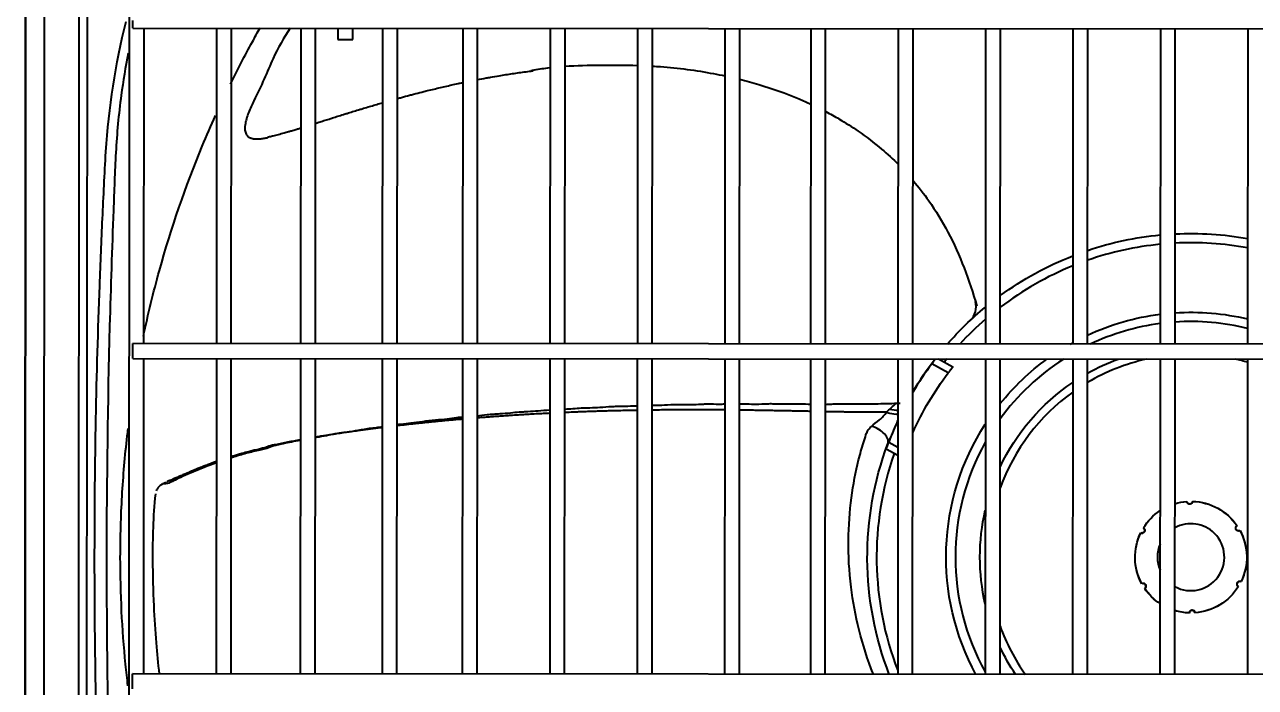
# Model space of a CAD drawing. Extents: x 58467 to 79089, y -33726 to -17391.
# Drawn here: x 78372.47 to 78405.56, y -20547.14 to -20529.32 of the extents above; entities that cross this region are included whole.
import ezdxf

# ---------------------------------------------------------------- set-up
doc = ezdxf.new("R2010")
doc.units = 0
doc.header["$LTSCALE"] = 100
doc.layers.add('+ENTE-ST-DOSEME USTU KONDDRENAJ', color=110, linetype='DOSEMEUSTUKONDENSDRENAJ_LINE', lineweight=40)
doc.linetypes.add('DOSEMEUSTUKONDENSDRENAJ_LINE', pattern='A,300,-40,["CD",Standard,S=15,R=0,X=-35,Y=-7.5],0', length=340)

# ---------------------------------------------------------------- blocks, each defined once
blk = doc.blocks.new('4. KAT')
at = {"color": 3}
for p, q in [((54063.06, -33274.579, -3.339), (54063.102, -33206.528, -3.339)), ((54063.102, -33206.574, -3.339), (54063.06, -33274.579, -3.339)), ((54063.102, -33206.574, -3.339), (54063.06, -33274.579, -3.339)), ((54063.601, -33206.528, -3.339), (54063.56, -33274.58, -3.339)), ((54064.504, -33268.145, -3.339), (54064.534, -33219.089, -3.339)), ((54064.746, -33219.177, -3.339), (54064.716, -33267.993, -3.339)), ((54065.879, -33220.922, -3.339), (54065.851, -33266.314, -3.339)), ((54065.973, -33230.5, -3.339), (54065.973, -33230.3, -3.339)), ((54065.973, -33230.5, -3.339), (54184.335, -33230.572, -3.339)), ((54066.268, -33238.98, -3.339), (54066.273, -33230.5, -3.339)), ((54068.222, -33230.502, -3.339), (54068.217, -33238.981, -3.339)), ((54068.617, -33238.981, -3.339), (54068.622, -33230.502, -3.339)), ((54070.482, -33230.503, -3.339), (54070.476, -33238.982, -3.339)), ((54070.876, -33238.982, -3.339), (54070.881, -33230.503, -3.339)), ((54071.481, -33230.503, -3.339), (54071.481, -33230.803, -3.339)), ((54071.881, -33230.804, -3.339), (54071.881, -33230.504, -3.339)), ((54072.681, -33230.505, -3.339), (54072.676, -33238.983, -3.339)), ((54073.076, -33238.984, -3.339), (54073.081, -33230.505, -3.339)), ((54074.838, -33230.506, -3.339), (54074.832, -33238.985, -3.339)), ((54075.232, -33238.985, -3.339), (54075.238, -33230.506, -3.339)), ((54077.187, -33230.507, -3.339), (54077.182, -33238.986, -3.339)), ((54077.582, -33238.986, -3.339), (54077.587, -33230.508, -3.339)), ((54079.537, -33230.509, -3.339), (54079.532, -33238.988, -3.339)), ((54079.932, -33238.988, -3.339), (54079.937, -33230.509, -3.339)), ((54081.886, -33230.51, -3.339), (54081.881, -33238.989, -3.339)), ((54082.281, -33238.989, -3.339), (54082.286, -33230.511, -3.339)), ((54084.193, -33230.512, -3.339), (54084.188, -33238.99, -3.339)), ((54084.588, -33238.991, -3.339), (54084.593, -33230.512, -3.339)), ((54086.543, -33230.513, -3.339), (54086.538, -33238.992, -3.339)), ((54086.938, -33238.992, -3.339), (54086.943, -33230.513, -3.339)), ((54088.892, -33230.515, -3.339), (54088.887, -33238.993, -3.339)), ((54089.287, -33238.993, -3.339), (54089.292, -33230.515, -3.339)), ((54091.242, -33230.516, -3.339), (54091.237, -33238.995, -3.339)), ((54091.637, -33238.995, -3.339), (54091.642, -33230.516, -3.339)), ((54093.592, -33230.517, -3.339), (54093.586, -33238.996, -3.339)), ((54093.986, -33238.996, -3.339), (54093.992, -33230.518, -3.339)), ((54095.941, -33230.519, -3.339), (54095.936, -33238.998, -3.339)), ((54071.481, -33230.803, -3.339), (54071.881, -33230.804, -3.339)), ((54088.481, -33238.356, -3.339), (54088.501, -33238.338, -3.339)), ((54184.33, -33239.051, -3.339), (54065.967, -33238.979, -3.339)), ((54065.967, -33239.179, -3.339), (54065.967, -33238.979, -3.339)), ((54065.967, -33239.379, -3.339), (54065.967, -33239.179, -3.339)), ((54065.967, -33239.379, -3.339), (54184.33, -33239.451, -3.339)), ((54066.262, -33247.858, -3.339), (54066.267, -33239.379, -3.339)), ((54068.217, -33239.38, -3.339), (54068.212, -33247.859, -3.339)), ((54068.612, -33247.859, -3.339), (54068.617, -33239.38, -3.339)), ((54070.476, -33239.382, -3.339), (54070.471, -33247.86, -3.339)), ((54070.871, -33247.86, -3.339), (54070.876, -33239.382, -3.339)), ((54072.676, -33239.383, -3.339), (54072.67, -33247.861, -3.339)), ((54073.07, -33247.861, -3.339), (54073.076, -33239.384, -3.339)), ((54074.832, -33239.385, -3.339), (54074.827, -33247.862, -3.339)), ((54075.227, -33247.863, -3.339), (54075.232, -33239.385, -3.339)), ((54077.182, -33239.386, -3.339), (54077.177, -33247.864, -3.339)), ((54077.577, -33247.864, -3.339), (54077.582, -33239.386, -3.339)), ((54079.531, -33239.388, -3.339), (54079.526, -33247.865, -3.339)), ((54079.926, -33247.865, -3.339), (54079.931, -33239.388, -3.339)), ((54081.881, -33239.389, -3.339), (54081.876, -33247.867, -3.339)), ((54082.276, -33247.867, -3.339), (54082.281, -33239.389, -3.339)), ((54084.188, -33239.39, -3.339), (54084.183, -33247.868, -3.339)), ((54084.582, -33247.868, -3.339), (54084.588, -33239.391, -3.339)), ((54086.537, -33239.392, -3.339), (54086.532, -33247.869, -3.339)), ((54086.932, -33247.87, -3.339), (54086.937, -33239.392, -3.339)), ((54087.624, -33239.392, -3.339), (54088.014, -33239.606, -3.339)), ((54088.887, -33239.393, -3.339), (54088.882, -33247.871, -3.339)), ((54089.282, -33247.871, -3.339), (54089.287, -33239.393, -3.339)), ((54091.237, -33239.395, -3.339), (54091.231, -33247.872, -3.339)), ((54091.631, -33247.873, -3.339), (54091.637, -33239.395, -3.339)), ((54093.586, -33239.396, -3.339), (54093.581, -33247.874, -3.339)), ((54093.981, -33247.874, -3.339), (54093.986, -33239.396, -3.339)), ((54095.936, -33239.398, -3.339), (54095.931, -33247.875, -3.339)), ((54087.889, -33239.766, -3.339), (54087.446, -33239.522, -3.339)), ((54086.291, -33241.626, -3.339), (54086.536, -33241.76, -3.339)), ((54086.536, -33241.988, -3.339), (54086.221, -33241.815, -3.339)), ((54084.59, -33242.714, -3.339), (54084.586, -33242.713, -3.339)), ((54084.59, -33242.714, -3.339), (54084.586, -33242.713, -3.339)), ((54184.325, -33247.929, -3.339), (54065.962, -33247.857, -3.339)), ((54065.962, -33248.057, -3.339), (54065.962, -33247.857, -3.339)), ((54065.962, -33248.257, -3.339), (54065.962, -33248.057, -3.339))]:
    blk.add_line(p, q, dxfattribs=at)
at = {"color": 3, "extrusion": (0, 0, -1)}
for centre, radius, start, end in [((-54094.413, -33244.719, 3.339), 8.699, 71.4011, 84.5622), ((-54094.413, -33244.719, 3.339), 8.699, 87.203, 100.0977), ((-54094.413, -33244.719, 3.339), 8.699, 53.9052, 68.5987), ((-54094.413, -33244.719, 3.339), 8.699, 41.1747, 50.5713), ((-54094.413, -33244.719, 3.339), 6.582, 65.0486, 82.7843), ((-54094.413, -33244.719, 3.339), 6.582, 86.283, 103.3774), ((-54094.413, -33244.719, 3.339), 6.582, 60.4193, 61.1449), ((-54094.413, -33244.719, 3.339), 8.699, 30.7488, 37.7632), ((-54094.413, -33244.719, 3.339), 6.582, 38.8361, 53.9955), ((-54094.413, -33244.719, 3.339), 5.671, 60.6836, 69.8355), ((-54094.413, -33244.719, 3.339), 8.191, 24.1036, 37.2082), ((-54094.413, -33244.719, 3.339), 5.671, 25.2911, 55.9305), ((-54094.413, -33244.719, 3.339), 6.582, 331.3811, 32.8905), ((-54094.413, -33244.719, 3.339), 8.699, 338.763, 20.4706), ((-54094.413, -33244.719, 3.339), 1.5, 73.3885, 85.9198), ((-54094.413, -33244.719, 3.339), 1.5, 73.3885, 85.82), ((-54094.381, -33243.219, 3.339), 0.075, 180.2174, 357.3523), ((-54094.413, -33244.719, 3.339), 1.5, 91.5498, 145.82), ((-54094.413, -33244.719, 3.339), 1.5, 91.65, 145.9198), ((-54094.413, -33244.719, 3.339), 5.671, 347.1649, 12.8937), ((-54094.413, -33244.719, 3.339), 1.5, 31.5485, 56.4533), ((-54094.413, -33244.719, 3.339), 1.5, 31.65, 56.4538), ((-54093.098, -33243.997, 3.339), 0.075, 120.2174, 297.3523), ((-54095.695, -33243.942, 3.339), 0.075, 240.2174, 57.3523), ((-54094.413, -33244.719, 3.339), 1.5, 151.5498, 205.82), ((-54094.413, -33244.719, 3.339), 1.5, 151.65, 205.9198), ((-54094.413, -33244.719, 3.339), 1.5, 331.5498, 25.8212), ((-54094.413, -33244.719, 3.339), 1.5, 331.65, 25.9198), ((-54095.727, -33245.441, 3.339), 0.075, 300.2174, 117.3523), ((-54093.13, -33245.496, 3.339), 0.075, 60.2174, 237.3523), ((-54094.413, -33244.719, 3.339), 1.5, 303.6166, 325.9198), ((-54094.413, -33244.719, 3.339), 1.5, 303.6167, 325.82), ((-54094.413, -33244.719, 3.339), 1.5, 211.65, 265.9198), ((-54094.413, -33244.719, 3.339), 1.5, 211.5498, 265.82), ((-54094.413, -33244.719, 3.339), 1.5, 271.65, 286.6819), ((-54094.413, -33244.719, 3.339), 1.5, 271.5498, 286.6818), ((-54094.444, -33246.218, 3.339), 0.075, 0.2174, 177.3523), ((-54094.413, -33244.719, 3.339), 5.671, 326.223, 334.7674)]:
    blk.add_arc(centre, radius, start, end, dxfattribs=at)
at = {"color": 3}
for radius, start, end in [(8.449, 95.6005, 109.1697), (8.449, 79.6011, 92.881), (8.449, 112.0688, 127.3423), (8.449, 130.8388, 137.3275), (6.332, 76.0714, 93.852), (6.332, 97.4914, 115.3058), (8.449, 140.9126, 141.6783), (6.332, 122.7589, 144.0551), (5.455, 102.5933, 120.5933), (5.455, 73.782, 77.3314), (8.691, 143.28, 149.3367), (5.455, 125.6107, 160.0582), (8.691, 154.9918, 159.1503), (6.332, 150.7882, 209.142), (8.449, 160.7519, 201.1356), (0.9, 44.9651, 118.4781), (0.9, 241.4519, 44.9651), (0.9, 157.167, 202.7632), (5.455, 199.872, 215.3182)]:
    blk.add_arc((54094.413, -33244.719, -3.339), radius, start, end, dxfattribs=at)
at = {"color": 3, "extrusion": (6.04762e-06, 5.63815e-06, 1)}
blk.add_arc((54088.139, -33237.992, -3.197), 0.5, 313.0528, 16.4385, dxfattribs=at)
at = {"color": 3}
for centre, major_axis, ratio, start_param, end_param in [((54086.269, -33240.442, -3.339), (-0.443, 0.232), 0.512974, 1.938544, 2.458256), ((54085.795, -33241.502, -3.339), (0.468, -0.175), 0.588101, 0, 1.726902)]:
    blk.add_ellipse(centre, major_axis=major_axis, ratio=ratio, start_param=start_param, end_param=end_param, dxfattribs=at)
for points, knots in [([(54064.943, -33244.601, -3.339), (54064.944, -33242.203, -3.339), (54064.989, -33239.808, -3.339), (54065.101, -33236.815, -3.339), (54065.126, -33236.217, -3.339), (54065.182, -33235.022, -3.339), (54065.208, -33234.424, -3.339), (54065.32, -33232.638, -3.339), (54065.501, -33231.469, -3.339), (54065.787, -33230.323, -3.339)], [0, 0, 0, 0, 0.5, 0.5, 0.625, 0.625, 0.75, 0.75, 1, 1, 1, 1]), ([(54068.593, -33232.004, -3.339), (54068.782, -33231.621, -3.339), (54069.045, -33231.114, -3.339), (54069.323, -33230.615, -3.339), (54069.394, -33230.489, -3.339)], [0, 0, 0, 0, 0.747188, 1, 1, 1, 1]), ([(54070.202, -33230.498, -3.339), (54070.03, -33230.764, -3.339), (54069.763, -33231.217, -3.339), (54069.509, -33231.873, -3.339), (54069.266, -33232.356, -3.339), (54069.075, -33232.768, -3.339), (54068.987, -33233.038, -3.339), (54068.977, -33233.241, -3.339), (54069.001, -33233.333, -3.339), (54069.037, -33233.39, -3.339), (54069.082, -33233.434, -3.339), (54069.122, -33233.452, -3.339), (54069.153, -33233.46, -3.339)], [0, 0, 0, 0, 0.285729, 0.472156, 0.665521, 0.767672, 0.867545, 0.908718, 0.944194, 0.959349, 0.972834, 1, 1, 1, 1]), ([(54065.846, -33231.176, -3.339), (54065.772, -33231.551, -3.339), (54065.709, -33231.928, -3.339), (54065.588, -33232.816, -3.339), (54065.54, -33233.329, -3.339), (54065.484, -33234.361, -3.339), (54065.467, -33234.879, -3.339), (54065.407, -33236.432, -3.339), (54065.373, -33237.468, -3.339), (54065.292, -33240.576, -3.339), (54065.263, -33242.648, -3.339), (54065.262, -33244.721, -3.339)], [0, 0, 0, 0, 0.085061, 0.085061, 0.199428, 0.199428, 0.313796, 0.313796, 0.54253, 0.54253, 1, 1, 1, 1]), ([(54075.234, -33231.885, -3.339), (54075.234, -33231.885, -3.339), (54075.311, -33231.87, -3.339), (54075.428, -33231.848, -3.339), (54075.623, -33231.813, -3.339), (54075.798, -33231.782, -3.339), (54075.996, -33231.75, -3.339), (54076.175, -33231.723, -3.339), (54076.357, -33231.696, -3.339), (54076.539, -33231.671, -3.339), (54076.661, -33231.655, -3.339), (54076.721, -33231.648, -3.339)], [0, 0, 0, 0, 0.000398, 0.160308, 0.240263, 0.400174, 0.520106, 0.640039, 0.759972, 0.879905, 1, 1, 1, 1]), ([(54076.669, -33231.641, -3.339), (54076.699, -33231.635, -3.339), (54076.868, -33231.603, -3.339), (54077.04, -33231.578, -3.339), (54077.182, -33231.561, -3.339)], [0, 0, 0, 0, 0.174109, 1, 1, 1, 1]), ([(54077.581, -33231.525, -3.339), (54077.9, -33231.503, -3.339), (54078.553, -33231.49, -3.339), (54079.205, -33231.493, -3.339), (54079.537, -33231.504, -3.339)], [0, 0, 0, 0, 0.49152, 1, 1, 1, 1]), ([(54079.937, -33231.522, -3.339), (54080.01, -33231.526, -3.339), (54080.559, -33231.563, -3.339), (54081.212, -33231.648, -3.339), (54081.786, -33231.763, -3.339), (54081.888, -33231.785, -3.339)], [0, 0, 0, 0, 0.111828, 0.842309, 1, 1, 1, 1]), ([(54073.079, -33232.393, -3.339), (54073.081, -33232.393, -3.339), (54073.118, -33232.383, -3.339), (54073.227, -33232.353, -3.339), (54073.372, -33232.314, -3.339), (54073.555, -33232.266, -3.339), (54073.702, -33232.228, -3.339), (54073.871, -33232.186, -3.339), (54074.022, -33232.149, -3.339), (54074.195, -33232.107, -3.339), (54074.368, -33232.067, -3.339), (54074.541, -33232.028, -3.339), (54074.696, -33231.994, -3.339), (54074.793, -33231.974, -3.339), (54074.832, -33231.965, -3.339)], [0, 0, 0, 0, 0.002684, 0.066908, 0.195355, 0.259579, 0.388026, 0.45225, 0.548585, 0.64492, 0.741256, 0.837591, 0.933927, 1, 1, 1, 1]), ([(54082.289, -33231.877, -3.339), (54082.459, -33231.92, -3.339), (54082.998, -33232.066, -3.339), (54083.635, -33232.293, -3.339), (54084.093, -33232.497, -3.339), (54084.198, -33232.546, -3.339)], [0, 0, 0, 0, 0.261577, 0.828831, 1, 1, 1, 1]), ([(54070.878, -33233.06, -3.339), (54070.908, -33233.051, -3.339), (54070.983, -33233.027, -3.339), (54071.104, -33232.988, -3.339), (54071.231, -33232.948, -3.339), (54071.354, -33232.909, -3.339), (54071.482, -33232.869, -3.339), (54071.612, -33232.828, -3.339), (54071.744, -33232.787, -3.339), (54071.878, -33232.745, -3.339), (54072.015, -33232.703, -3.339), (54072.153, -33232.662, -3.339), (54072.291, -33232.62, -3.339), (54072.447, -33232.574, -3.339), (54072.577, -33232.536, -3.339), (54072.654, -33232.513, -3.339), (54072.679, -33232.506, -3.339)], [0, 0, 0, 0, 0.053389, 0.135929, 0.218468, 0.273495, 0.356035, 0.438575, 0.493601, 0.576141, 0.658681, 0.713708, 0.796247, 0.878787, 0.961327, 1, 1, 1, 1]), ([(54084.599, -33232.745, -3.339), (54084.718, -33232.808, -3.339), (54085.014, -33232.972, -3.339), (54085.522, -33233.295, -3.339), (54086.058, -33233.704, -3.339), (54086.405, -33234.023, -3.339), (54086.551, -33234.169, -3.339)], [0, 0, 0, 0, 0.167806, 0.420315, 0.746772, 1, 1, 1, 1]), ([(54066.254, -33238.781, -3.339), (54066.379, -33238.188, -3.339), (54066.802, -33236.454, -3.339), (54067.483, -33234.479, -3.339), (54068.071, -33233.123, -3.339), (54068.194, -33232.851, -3.339)], [0, 0, 0, 0, 0.290837, 0.856482, 1, 1, 1, 1]), ([(54069.14, -33233.456, -3.339), (54069.155, -33233.461, -3.339), (54069.18, -33233.467, -3.339), (54069.211, -33233.472, -3.339), (54069.256, -33233.477, -3.339), (54069.293, -33233.478, -3.339), (54069.337, -33233.477, -3.339), (54069.388, -33233.474, -3.339), (54069.433, -33233.47, -3.339), (54069.493, -33233.462, -3.339), (54069.545, -33233.454, -3.339), (54069.608, -33233.443, -3.339), (54069.578, -33233.431, -3.339), (54069.655, -33233.415, -3.339), (54069.733, -33233.396, -3.339), (54069.814, -33233.376, -3.339), (54069.887, -33233.357, -3.339), (54069.961, -33233.337, -3.339), (54070.049, -33233.313, -3.339), (54070.14, -33233.287, -3.339), (54070.246, -33233.255, -3.339), (54070.341, -33233.227, -3.339), (54070.424, -33233.202, -3.339), (54070.466, -33233.189, -3.339), (54070.479, -33233.185, -3.339)], [0, 0, 0, 0, 0.062879, 0.105521, 0.148163, 0.190805, 0.233447, 0.276089, 0.318731, 0.361373, 0.404015, 0.446657, 0.489299, 0.531941, 0.595904, 0.638546, 0.681188, 0.72383, 0.766472, 0.830435, 0.873077, 0.93704, 0.979682, 1, 1, 1, 1]), ([(54086.947, -33234.598, -3.339), (54087.095, -33234.772, -3.339), (54087.437, -33235.212, -3.339), (54087.91, -33235.991, -3.339), (54088.333, -33236.946, -3.339), (54088.559, -33237.623, -3.339), (54088.655, -33237.973, -3.339)], [0, 0, 0, 0, 0.182173, 0.442327, 0.718068, 1, 1, 1, 1]), ([(54087.446, -33239.522, -3.339), (54087.46, -33239.504, -3.339), (54087.474, -33239.486, -3.339), (54087.5, -33239.451, -3.339), (54087.512, -33239.435, -3.339), (54087.532, -33239.41, -3.339), (54087.54, -33239.399, -3.339), (54087.546, -33239.391, -3.339)], [0, 0, 0, 0, 0.355398, 0.355398, 0.710856, 0.710856, 1, 1, 1, 1]), ([(54088.014, -33239.606, -3.339), (54088.014, -33239.606, -3.339), (54088.011, -33239.609, -3.339), (54088.002, -33239.621, -3.339), (54087.995, -33239.629, -3.339), (54087.978, -33239.651, -3.339), (54087.967, -33239.664, -3.339), (54087.944, -33239.694, -3.339), (54087.931, -33239.711, -3.339), (54087.908, -33239.741, -3.339), (54087.899, -33239.753, -3.339), (54087.889, -33239.766, -3.339)], [0, 0, 0, 0, 0.211356, 0.211356, 0.422617, 0.422617, 0.635365, 0.635365, 0.851032, 0.851032, 1, 1, 1, 1]), ([(54079.53, -33240.656, -3.339), (54079.518, -33240.656, -3.339), (54079.41, -33240.664, -3.339), (54079.244, -33240.668, -3.339), (54079.023, -33240.67, -3.339), (54078.784, -33240.679, -3.339), (54078.531, -33240.699, -3.339), (54078.316, -33240.71, -3.339), (54078.144, -33240.712, -3.339), (54077.986, -33240.716, -3.339), (54077.802, -33240.736, -3.339), (54077.655, -33240.743, -3.339), (54077.581, -33240.746, -3.339)], [0, 0, 0, 0, 0.018343, 0.157453, 0.238031, 0.324289, 0.506652, 0.672833, 0.73751, 0.790122, 0.895489, 1, 1, 1, 1]), ([(54081.875, -33240.611, -3.339), (54081.852, -33240.611, -3.339), (54081.727, -33240.614, -3.339), (54081.591, -33240.612, -3.339), (54081.429, -33240.609, -3.339), (54081.346, -33240.61, -3.339), (54081.193, -33240.619, -3.339), (54081.015, -33240.627, -3.339), (54080.798, -33240.623, -3.339), (54080.545, -33240.622, -3.339), (54080.258, -33240.636, -3.339), (54080.057, -33240.644, -3.339), (54079.943, -33240.645, -3.339), (54079.932, -33240.645, -3.339)], [0, 0, 0, 0, 0.038603, 0.211293, 0.242009, 0.269654, 0.324997, 0.458672, 0.537504, 0.623223, 0.806489, 0.981461, 1, 1, 1, 1]), ([(54084.187, -33240.615, -3.339), (54084.098, -33240.611, -3.339), (54083.813, -33240.6, -3.339), (54083.509, -33240.61, -3.339), (54083.263, -33240.605, -3.339), (54083.138, -33240.602, -3.339), (54082.955, -33240.604, -3.339), (54082.759, -33240.621, -3.339), (54082.492, -33240.608, -3.339), (54082.345, -33240.604, -3.339), (54082.279, -33240.604, -3.339)], [0, 0, 0, 0, 0.131646, 0.410876, 0.520141, 0.562705, 0.601468, 0.78581, 0.899724, 1, 1, 1, 1]), ([(54086.594, -33240.588, -3.339), (54086.398, -33240.594, -3.339), (54086.002, -33240.605, -3.339), (54085.58, -33240.608, -3.339), (54085.295, -33240.609, -3.339), (54085.172, -33240.608, -3.339), (54085.041, -33240.61, -3.339), (54084.932, -33240.607, -3.339), (54084.831, -33240.608, -3.339), (54084.715, -33240.613, -3.339), (54084.637, -33240.618, -3.339), (54084.585, -33240.621, -3.339)], [0, 0, 0, 0, 0.286213, 0.579725, 0.615099, 0.700692, 0.766378, 0.829652, 0.869632, 0.911891, 1, 1, 1, 1]), ([(54086.316, -33240.738, -3.339), (54086.368, -33240.691, -3.339), (54086.419, -33240.647, -3.339), (54086.475, -33240.604, -3.339), (54086.485, -33240.594, -3.339), (54086.482, -33240.592, -3.339)], [0, 0, 0, 0, 0.677972, 0.677972, 1, 1, 1, 1]), ([(54074.833, -33240.961, -3.339), (54074.817, -33240.962, -3.339), (54074.765, -33240.966, -3.339), (54074.622, -33240.979, -3.339), (54074.405, -33241.015, -3.339), (54074.15, -33241.034, -3.339), (54073.922, -33241.057, -3.339), (54073.693, -33241.087, -3.339), (54073.464, -33241.12, -3.339), (54073.248, -33241.141, -3.339), (54073.107, -33241.158, -3.339), (54073.075, -33241.162, -3.339)], [0, 0, 0, 0, 0.026625, 0.086224, 0.216151, 0.379674, 0.473035, 0.573734, 0.780901, 0.950937, 1, 1, 1, 1]), ([(54074.833, -33241.01, -3.339), (54074.816, -33241.012, -3.339), (54074.737, -33241.019, -3.339), (54074.626, -33241.028, -3.339), (54074.469, -33241.042, -3.339), (54074.327, -33241.056, -3.339), (54074.169, -33241.071, -3.339), (54074.026, -33241.085, -3.339), (54073.883, -33241.099, -3.339), (54073.728, -33241.115, -3.339), (54073.59, -33241.13, -3.339), (54073.437, -33241.146, -3.339), (54073.3, -33241.162, -3.339), (54073.169, -33241.176, -3.339), (54073.099, -33241.185, -3.339), (54073.075, -33241.187, -3.339)], [0, 0, 0, 0, 0.028017, 0.134196, 0.187285, 0.293464, 0.373098, 0.452732, 0.532366, 0.612, 0.718179, 0.771268, 0.877447, 0.957081, 1, 1, 1, 1]), ([(54077.181, -33240.766, -3.339), (54077.18, -33240.766, -3.339), (54077.064, -33240.775, -3.339), (54076.866, -33240.795, -3.339), (54076.653, -33240.81, -3.339), (54076.479, -33240.817, -3.339), (54076.316, -33240.825, -3.339), (54076.105, -33240.853, -3.339), (54075.873, -33240.868, -3.339), (54075.655, -33240.881, -3.339), (54075.445, -33240.901, -3.339), (54075.311, -33240.917, -3.339), (54075.228, -33240.927, -3.339)], [0, 0, 0, 0, 0.001003, 0.175577, 0.336729, 0.400183, 0.452324, 0.558124, 0.692378, 0.769859, 0.852982, 1, 1, 1, 1]), ([(54077.17, -33240.852, -3.339), (54077.147, -33240.853, -3.339), (54077.058, -33240.858, -3.339), (54076.938, -33240.864, -3.339), (54076.776, -33240.873, -3.339), (54076.631, -33240.881, -3.339), (54076.47, -33240.891, -3.339), (54076.309, -33240.901, -3.339), (54076.163, -33240.91, -3.339), (54076.002, -33240.921, -3.339), (54075.855, -33240.931, -3.339), (54075.69, -33240.942, -3.339), (54075.544, -33240.953, -3.339), (54075.399, -33240.964, -3.339), (54075.297, -33240.972, -3.339), (54075.243, -33240.976, -3.339), (54075.237, -33240.977, -3.339)], [0, 0, 0, 0, 0.035053, 0.135553, 0.185802, 0.286301, 0.361675, 0.43705, 0.537549, 0.587798, 0.688297, 0.763672, 0.839046, 0.91442, 0.989795, 1, 1, 1, 1]), ([(54079.528, -33240.773, -3.339), (54079.482, -33240.773, -3.339), (54079.403, -33240.775, -3.339), (54079.257, -33240.778, -3.339), (54079.122, -33240.781, -3.339), (54078.952, -33240.785, -3.339), (54078.801, -33240.789, -3.339), (54078.635, -33240.794, -3.339), (54078.488, -33240.798, -3.339), (54078.34, -33240.803, -3.339), (54078.177, -33240.809, -3.339), (54078.029, -33240.814, -3.339), (54077.866, -33240.821, -3.339), (54077.727, -33240.826, -3.339), (54077.621, -33240.831, -3.339), (54077.581, -33240.833, -3.339)], [0, 0, 0, 0, 0.070528, 0.121604, 0.223755, 0.274831, 0.376982, 0.453596, 0.530209, 0.606823, 0.683436, 0.785588, 0.836663, 0.938815, 1, 1, 1, 1]), ([(54081.883, -33240.763, -3.339), (54081.876, -33240.763, -3.339), (54081.837, -33240.763, -3.339), (54081.75, -33240.762, -3.339), (54081.62, -33240.761, -3.339), (54081.474, -33240.76, -3.339), (54081.328, -33240.76, -3.339), (54081.181, -33240.759, -3.339), (54081.033, -33240.759, -3.339), (54080.9, -33240.76, -3.339), (54080.749, -33240.76, -3.339), (54080.613, -33240.76, -3.339), (54080.445, -33240.761, -3.339), (54080.312, -33240.762, -3.339), (54080.148, -33240.764, -3.339), (54080.032, -33240.765, -3.339), (54079.95, -33240.766, -3.339), (54079.933, -33240.766, -3.339)], [0, 0, 0, 0, 0.010487, 0.061193, 0.137252, 0.213312, 0.289371, 0.365431, 0.44149, 0.517549, 0.568256, 0.669668, 0.720374, 0.821787, 0.872493, 0.973906, 1, 1, 1, 1]), ([(54084.188, -33240.801, -3.339), (54084.163, -33240.8, -3.339), (54084.092, -33240.799, -3.339), (54083.987, -33240.797, -3.339), (54083.861, -33240.794, -3.339), (54083.735, -33240.792, -3.339), (54083.61, -33240.789, -3.339), (54083.485, -33240.787, -3.339), (54083.361, -33240.785, -3.339), (54083.236, -33240.782, -3.339), (54083.111, -33240.78, -3.339), (54082.985, -33240.778, -3.339), (54082.858, -33240.776, -3.339), (54082.715, -33240.774, -3.339), (54082.586, -33240.771, -3.339), (54082.438, -33240.769, -3.339), (54082.346, -33240.768, -3.339), (54082.288, -33240.767, -3.339), (54082.28, -33240.767, -3.339)], [0, 0, 0, 0, 0.040051, 0.114821, 0.164667, 0.239437, 0.314206, 0.364053, 0.438822, 0.513592, 0.563438, 0.638207, 0.712977, 0.762823, 0.862516, 0.912362, 0.987132, 1, 1, 1, 1]), ([(54086.227, -33240.825, -3.339), (54086.211, -33240.825, -3.339), (54086.17, -33240.825, -3.339), (54086.085, -33240.826, -3.339), (54085.993, -33240.826, -3.339), (54085.899, -33240.825, -3.339), (54085.816, -33240.826, -3.339), (54085.734, -33240.825, -3.339), (54085.639, -33240.824, -3.339), (54085.538, -33240.824, -3.339), (54085.427, -33240.822, -3.339), (54085.328, -33240.821, -3.339), (54085.221, -33240.82, -3.339), (54085.122, -33240.818, -3.339), (54085.021, -33240.816, -3.339), (54084.906, -33240.815, -3.339), (54084.804, -33240.813, -3.339), (54084.692, -33240.811, -3.339), (54084.623, -33240.809, -3.339), (54084.583, -33240.809, -3.339)], [0, 0, 0, 0, 0.032149, 0.083522, 0.160582, 0.211955, 0.263329, 0.314702, 0.366075, 0.443135, 0.494509, 0.571569, 0.622942, 0.674316, 0.751376, 0.802749, 0.879809, 0.931182, 1, 1, 1, 1]), ([(54085.824, -33241.203, -3.339), (54085.886, -33241.144, -3.339), (54085.969, -33241.094, -3.339), (54086.115, -33240.969, -3.339), (54086.176, -33240.893, -3.339), (54086.24, -33240.827, -3.339)], [0, 0, 0, 0, 0.5, 0.5, 1, 1, 1, 1]), ([(54086.227, -33240.825, -3.339), (54086.227, -33240.825, -3.339), (54086.227, -33240.825, -3.339), (54086.256, -33240.794, -3.339), (54086.286, -33240.765, -3.339), (54086.316, -33240.738, -3.339)], [0, 0, 0, 0, 0.000046, 0.000046, 1, 1, 1, 1]), ([(54086.24, -33240.827, -3.339), (54086.331, -33240.856, -3.339), (54086.417, -33240.872, -3.339), (54086.505, -33240.872, -3.339), (54086.523, -33240.871, -3.339), (54086.54, -33240.869, -3.339)], [0, 0, 0, 0, 0.78393, 0.78393, 1, 1, 1, 1]), ([(54086.536, -33241.042, -3.339), (54086.515, -33241.088, -3.339), (54086.494, -33241.134, -3.339), (54086.435, -33241.267, -3.339), (54086.397, -33241.353, -3.339), (54086.326, -33241.518, -3.339), (54086.293, -33241.598, -3.339), (54086.263, -33241.677, -3.339)], [0, 0, 0, 0, 0.218967, 0.218967, 0.624953, 0.624953, 1, 1, 1, 1]), ([(54065.633, -33244.721, -3.339), (54065.635, -33244.446, -3.339), (54065.64, -33243.898, -3.339), (54065.677, -33243.079, -3.339), (54065.735, -33242.267, -3.339), (54065.795, -33241.663, -3.339), (54065.835, -33241.33, -3.339), (54065.843, -33241.264, -3.339)], [0, 0, 0, 0, 0.238005, 0.47449, 0.709453, 0.942891, 1, 1, 1, 1]), ([(54072.675, -33241.223, -3.339), (54072.662, -33241.225, -3.339), (54072.592, -33241.234, -3.339), (54072.458, -33241.248, -3.339), (54072.208, -33241.28, -3.339), (54071.944, -33241.327, -3.339), (54071.721, -33241.361, -3.339), (54071.536, -33241.387, -3.339), (54071.368, -33241.413, -3.339), (54071.166, -33241.461, -3.339), (54070.99, -33241.489, -3.339), (54070.887, -33241.505, -3.339), (54070.875, -33241.506, -3.339)], [0, 0, 0, 0, 0.0204, 0.107202, 0.200873, 0.403072, 0.589254, 0.661717, 0.721758, 0.842147, 0.982778, 1, 1, 1, 1]), ([(54072.676, -33241.235, -3.339), (54072.636, -33241.24, -3.339), (54072.551, -33241.251, -3.339), (54072.42, -33241.268, -3.339), (54072.283, -33241.286, -3.339), (54072.148, -33241.304, -3.339), (54072, -33241.324, -3.339), (54071.869, -33241.343, -3.339), (54071.723, -33241.363, -3.339), (54071.607, -33241.38, -3.339), (54071.462, -33241.402, -3.339), (54071.333, -33241.422, -3.339), (54071.189, -33241.445, -3.339), (54071.06, -33241.465, -3.339), (54070.955, -33241.483, -3.339), (54070.894, -33241.493, -3.339), (54070.875, -33241.496, -3.339)], [0, 0, 0, 0, 0.063846, 0.137211, 0.210576, 0.283941, 0.357305, 0.455125, 0.504035, 0.601855, 0.650765, 0.748585, 0.821949, 0.895314, 0.968679, 1, 1, 1, 1]), ([(54085.878, -33247.869, -3.339), (54085.562, -33247.071, -3.339), (54085.371, -33246.278, -3.339), (54085.171, -33244.661, -3.339), (54085.194, -33243.85, -3.339), (54085.337, -33242.762, -3.339), (54085.402, -33242.422, -3.339), (54085.521, -33241.946, -3.339), (54085.564, -33241.794, -3.339), (54085.632, -33241.575, -3.339), (54085.658, -33241.502, -3.339), (54085.688, -33241.399, -3.339), (54085.701, -33241.367, -3.339), (54085.745, -33241.292, -3.339), (54085.776, -33241.248, -3.339), (54085.824, -33241.203, -3.339)], [0, 0, 0, 0, 0.302954, 0.302954, 0.651477, 0.651477, 0.825738, 0.825738, 0.912869, 0.912869, 0.956435, 0.956435, 0.978217, 0.978217, 1, 1, 1, 1]), ([(54070.468, -33241.567, -3.339), (54070.465, -33241.568, -3.339), (54070.407, -33241.578, -3.339), (54070.322, -33241.594, -3.339), (54070.185, -33241.62, -3.339), (54070.076, -33241.641, -3.339), (54069.941, -33241.668, -3.339), (54069.833, -33241.69, -3.339), (54069.713, -33241.716, -3.339), (54069.607, -33241.739, -3.339), (54069.578, -33241.765, -3.339), (54069.459, -33241.793, -3.339), (54069.354, -33241.818, -3.339), (54069.249, -33241.843, -3.339), (54069.145, -33241.87, -3.339), (54069.042, -33241.897, -3.339), (54068.94, -33241.924, -3.339), (54068.84, -33241.952, -3.339), (54068.741, -33241.98, -3.339), (54068.668, -33242.002, -3.339), (54068.629, -33242.014, -3.339), (54068.615, -33242.018, -3.339)], [0, 0, 0, 0, 0.003473, 0.084564, 0.125109, 0.2062, 0.246746, 0.327836, 0.368382, 0.4292, 0.490018, 0.550836, 0.611654, 0.6522, 0.713018, 0.773836, 0.814381, 0.875199, 0.936017, 0.976563, 1, 1, 1, 1]), ([(54070.47, -33241.577, -3.339), (54070.426, -33241.586, -3.339), (54070.232, -33241.627, -3.339), (54070.038, -33241.663, -3.339), (54069.687, -33241.74, -3.339), (54069.573, -33241.804, -3.339), (54069.337, -33241.855, -3.339), (54069.156, -33241.894, -3.339), (54068.974, -33241.941, -3.339), (54068.827, -33241.984, -3.339), (54068.732, -33242.012, -3.339), (54068.67, -33242.031, -3.339), (54068.636, -33242.042, -3.339), (54068.618, -33242.048, -3.339)], [0, 0, 0, 0, 0.069935, 0.324368, 0.375737, 0.555953, 0.632284, 0.714834, 0.803633, 0.897292, 0.950384, 0.973119, 1, 1, 1, 1]), ([(54086.221, -33241.815, -3.339), (54086.221, -33241.815, -3.339), (54086.222, -33241.812, -3.339), (54086.227, -33241.798, -3.339), (54086.231, -33241.788, -3.339), (54086.24, -33241.761, -3.339), (54086.246, -33241.745, -3.339), (54086.259, -33241.71, -3.339), (54086.267, -33241.69, -3.339), (54086.28, -33241.655, -3.339), (54086.285, -33241.64, -3.339), (54086.291, -33241.626, -3.339)], [0, 0, 0, 0, 0.211758, 0.211758, 0.423432, 0.423432, 0.636431, 0.636431, 0.852021, 0.852021, 1, 1, 1, 1]), ([(54068.216, -33242.184, -3.339), (54068.184, -33242.195, -3.339), (54067.946, -33242.282, -3.339), (54067.623, -33242.413, -3.339), (54067.265, -33242.569, -3.339), (54067.086, -33242.658, -3.339), (54066.974, -33242.712, -3.339), (54066.887, -33242.744, -3.339), (54066.794, -33242.752, -3.339), (54066.749, -33242.76, -3.339), (54066.73, -33242.763, -3.339)], [0, 0, 0, 0, 0.054722, 0.413265, 0.565134, 0.700229, 0.769577, 0.820811, 0.901304, 1, 1, 1, 1]), ([(54068.215, -33242.15, -3.339), (54068.208, -33242.152, -3.339), (54068.166, -33242.167, -3.339), (54068.101, -33242.19, -3.339), (54068.022, -33242.22, -3.339), (54067.944, -33242.249, -3.339), (54067.867, -33242.279, -3.339), (54067.781, -33242.313, -3.339), (54067.707, -33242.343, -3.339), (54067.635, -33242.373, -3.339), (54067.574, -33242.398, -3.339), (54067.513, -33242.424, -3.339), (54067.445, -33242.452, -3.339), (54067.379, -33242.481, -3.339), (54067.313, -33242.509, -3.339), (54067.262, -33242.531, -3.339), (54067.206, -33242.555, -3.339), (54067.161, -33242.575, -3.339), (54067.107, -33242.599, -3.339), (54067.066, -33242.616, -3.339), (54067.019, -33242.637, -3.339), (54066.977, -33242.655, -3.339), (54066.942, -33242.67, -3.339), (54066.905, -33242.687, -3.339), (54066.889, -33242.694, -3.339), (54066.884, -33242.696, -3.339)], [0, 0, 0, 0, 0.013184, 0.076179, 0.118176, 0.160173, 0.223168, 0.265165, 0.32816, 0.370157, 0.412154, 0.454151, 0.496147, 0.559143, 0.60114, 0.643136, 0.685133, 0.72713, 0.769127, 0.811124, 0.853121, 0.895118, 0.937114, 0.979111, 1, 1, 1, 1]), ([(54066.864, -33242.704, -3.339), (54066.832, -33242.722, -3.339), (54066.768, -33242.758, -3.339), (54066.694, -33242.798, -3.339), (54066.645, -33242.854, -3.339), (54066.611, -33242.905, -3.339), (54066.597, -33242.932, -3.339)], [0, 0, 0, 0, 0.181976, 0.413188, 0.708779, 1, 1, 1, 1]), ([(54066.575, -33243.018, -3.339), (54066.545, -33243.322, -3.339), (54066.502, -33243.914, -3.339), (54066.496, -33244.916, -3.339), (54066.519, -33245.949, -3.339), (54066.586, -33246.971, -3.339), (54066.645, -33247.58, -3.339), (54066.677, -33247.858, -3.339)], [0, 0, 0, 0, 0.182857, 0.35926, 0.617017, 0.825344, 1, 1, 1, 1]), ([(54093.061, -33244.065, -3.339), (54093.077, -33244.074, -3.339), (54093.121, -33244.079, -3.339), (54093.161, -33244.045, -3.339), (54093.173, -33244.008, -3.339), (54093.171, -33243.978, -3.339), (54093.156, -33243.951, -3.339), (54093.141, -33243.938, -3.339), (54093.133, -33243.933, -3.339)], [0, 0, 0, 0, 0.25, 0.5, 0.625, 0.75, 0.875, 1, 1, 1, 1]), ([(54065.77, -33258.88, -3.339), (54065.483, -33257.726, -3.339), (54065.305, -33256.554, -3.339), (54065.196, -33254.769, -3.339), (54065.17, -33254.173, -3.339), (54065.115, -33252.98, -3.339), (54065.091, -33252.383, -3.339), (54064.983, -33249.395, -3.339), (54064.941, -33246.998, -3.339), (54064.943, -33244.601, -3.339)], [0, 0, 0, 0, 0.25, 0.25, 0.375, 0.375, 0.5, 0.5, 1, 1, 1, 1]), ([(54065.262, -33244.721, -3.339), (54065.261, -33246.794, -3.339), (54065.287, -33248.867, -3.339), (54065.364, -33251.975, -3.339), (54065.397, -33253.011, -3.339), (54065.455, -33254.564, -3.339), (54065.472, -33255.082, -3.339), (54065.526, -33256.115, -3.339), (54065.574, -33256.628, -3.339), (54065.693, -33257.511, -3.339), (54065.754, -33257.883, -3.339), (54065.827, -33258.253, -3.339)], [0, 0, 0, 0, 0.45798, 0.45798, 0.686971, 0.686971, 0.801466, 0.801466, 0.915961, 0.915961, 1, 1, 1, 1]), ([(54065.839, -33248.179, -3.339), (54065.815, -33247.986, -3.339), (54065.742, -33247.317, -3.339), (54065.653, -33246.165, -3.339), (54065.639, -33245.204, -3.339), (54065.633, -33244.721, -3.339)], [0, 0, 0, 0, 0.16864, 0.581968, 1, 1, 1, 1]), ([(54093.17, -33245.562, -3.339), (54093.186, -33245.553, -3.339), (54093.212, -33245.517, -3.339), (54093.204, -33245.466, -3.339), (54093.177, -33245.437, -3.339), (54093.15, -33245.424, -3.339), (54093.119, -33245.423, -3.339), (54093.1, -33245.429, -3.339), (54093.092, -33245.434, -3.339)], [0, 0, 0, 0, 0.25, 0.5, 0.625, 0.75, 0.875, 1, 1, 1, 1]), ([(54094.522, -33246.217, -3.339), (54094.522, -33246.198, -3.339), (54094.504, -33246.157, -3.339), (54094.455, -33246.139, -3.339), (54094.416, -33246.148, -3.339), (54094.392, -33246.165, -3.339), (54094.376, -33246.191, -3.339), (54094.372, -33246.211, -3.339), (54094.372, -33246.22, -3.339)], [0, 0, 0, 0, 0.25, 0.5, 0.625, 0.75, 0.875, 1, 1, 1, 1])]:
    blk.add_open_spline(points, degree=3, knots=knots, dxfattribs=at)
for points, degree in [([(54088.481, -33238.356, -3.339), (54088.476, -33238.361, -3.339), (54088.505, -33238.334, -3.339)], 2), ([(54086.24, -33240.827, -3.339), (54086.236, -33240.826, -3.339), (54086.232, -33240.826, -3.339), (54086.227, -33240.826, -3.339)], 3), ([(54094.453, -33243.22, -3.339), (54094.453, -33243.25, -3.339), (54094.41, -33243.294, -3.339), (54094.349, -33243.295, -3.339), (54094.305, -33243.253, -3.339), (54094.303, -33243.223, -3.339)], 2), ([(54095.731, -33244.004, -3.339), (54095.705, -33244.019, -3.339), (54095.646, -33244.004, -3.339), (54095.614, -33243.952, -3.339), (54095.628, -33243.893, -3.339), (54095.653, -33243.876, -3.339)], 2), ([(54095.691, -33245.504, -3.339), (54095.665, -33245.488, -3.339), (54095.648, -33245.43, -3.339), (54095.677, -33245.376, -3.339), (54095.736, -33245.358, -3.339), (54095.763, -33245.372, -3.339)], 2)]:
    blk.add_open_spline(points, degree=degree, dxfattribs=at)

msp = doc.modelspace()

# ---------------------------------------------------------------- block references
at = {"layer": '+ENTE-ST-DOSEME USTU KONDDRENAJ', "color": 3, "linetype": 'Continuous'}
msp.add_blockref('4. KAT', (24309.411, 12701.082), dxfattribs=at)

doc.saveas('drawing.dxf')
